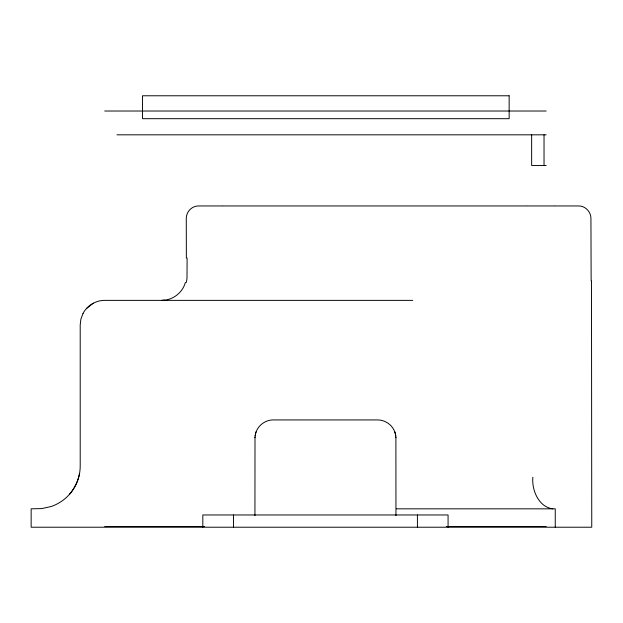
<?xml version="1.0" encoding="UTF-8"?>
<svg xmlns="http://www.w3.org/2000/svg" width="623" height="623" viewBox="0 0 623 623"><rect width="100%" height="100%" fill="white"/><g stroke="black" fill="none" stroke-linecap="round" stroke-linejoin="round"><path stroke-width="0.93" d="M254.978 437.642L255.235 435.173M255.002 437.073L254.939 515.626M532.852 477.249C531.606 489.958 538.685 507.083 552.765 508.827M591.484 281.066L591.757 527.222L31.15 527.222L31.15 508.827L41.796 508.594L51.327 506.468A43.119 43.119 0 0 0 62.152 500.892C73.343 493.027 80.281 479.593 80.203 465.911L80.203 324.894L80.912 319.023L83.007 313.494M255.142 435.75L255.664 433.297M79.378 474.282C77.914 481.641 74.472 488.588 69.527 494.234M255.516 433.857L255.835 432.642M256.076 432.027C258.537 424.886 265.803 419.855 273.333 419.925L322.169 419.933A24.523 0.654 0 0 0 328.734 419.933L377.561 419.925C385.1 419.855 392.358 424.886 394.818 432.027M255.835 432.65L256.279 431.49M83.007 313.494C87.111 305.543 95.778 300.317 104.726 300.372L412.769 300.372M591.149 280.911L590.931 218.206C590.869 211.672 585.184 205.8 578.572 205.948L555.171 205.948M86.363 308.626L93.325 303.175M161.816 300.372C172.454 300.457 182.523 292.857 185.327 282.585L186.16 282.585A24.453 24.453 0 0 0 187.001 278.115L187.11 258.062L186.363 258.062L186.269 218.206C186.332 211.672 192.016 205.8 198.628 205.948L222.029 205.948M161.863 300.372L164.69 300.193M104.726 111.019L546.169 111.019M116.984 134.825L546.161 134.825M546.161 165.484L531.645 165.484L531.645 134.825M222.504 205.948L527.175 205.948M527.72 205.948L554.696 205.948M396.493 508.827L555.249 508.827L555.249 527.222M104.726 526.505L204.663 526.505M446.232 526.505L546.169 526.505M394.616 431.49L395.06 432.65M395.06 432.642L395.387 433.857M395.231 433.297L395.753 435.75M395.66 435.173L395.924 437.642M395.893 437.073L395.955 515.626M544.035 134.825L544.035 165.484M448.069 527.222L448.069 514.964L202.825 514.964L202.825 527.222M417.418 514.964L417.418 527.222M233.477 514.964L233.477 527.222M509.147 95.778L142.511 95.778L142.511 118.689L509.147 118.689L509.147 95.778"/></g></svg>
